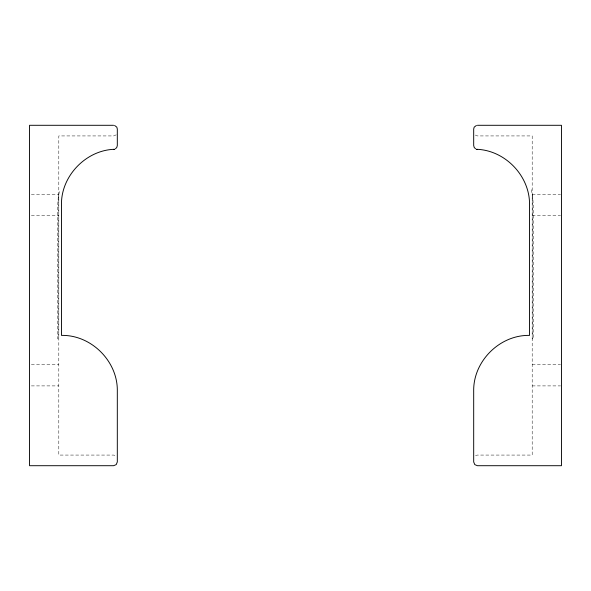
<?xml version="1.0" encoding="UTF-8"?>
<svg xmlns="http://www.w3.org/2000/svg" width="591" height="591" viewBox="0 0 591 591"><rect width="100%" height="100%" fill="white"/><g stroke="black" fill="none" stroke-linecap="round" stroke-linejoin="round"><path stroke-width="0.44" stroke-dasharray="2.96 2.22" d="M58.804 194.424L58.804 338.946L57.741 338.879L57.741 204.959L58.236 197.298L59.75 189.652M116.22 134.837L113.59 135.93L58.804 135.93L58.804 455.07L113.59 455.07L115.452 455.572M475.548 455.572L477.41 455.07L532.196 455.07L532.196 135.93L477.41 135.93L474.78 134.837M31.375 194.446L58.797 194.446M532.203 194.446L560.534 194.446M31.375 215.708L58.797 215.708M532.203 215.708L560.534 215.708M31.375 364.669L58.804 364.669M532.196 364.669L560.534 364.669M31.375 385.901L58.804 385.901M532.196 385.901L560.534 385.901M531.25 189.652L532.764 197.298L533.259 204.959L533.259 338.879L532.196 338.946L532.196 194.424"/><path stroke-width="0.89" d="M115.452 148.851L116.811 147.395L117.314 145.497L117.314 129.015L116.811 127.154L114.551 125.418M476.449 125.418L474.189 127.154L473.687 129.015L473.687 145.497L474.189 147.395L475.548 148.851M113.59 149.471L114.551 149.279C85.954 150.092 60.784 176.155 61.464 205.077L61.464 335.392C91.317 334.765 117.941 361.389 117.314 391.242L117.314 461.955L116.22 464.607L113.59 465.708L29.55 465.708L29.55 125.292L113.59 125.292M477.41 125.292L561.45 125.292L561.45 465.708L477.41 465.708L474.78 464.607L473.687 461.955L473.687 391.242C473.059 361.389 499.683 334.765 529.536 335.392L529.536 205.077C530.134 176.192 505.275 150.166 476.449 149.279L477.41 149.471"/></g></svg>
